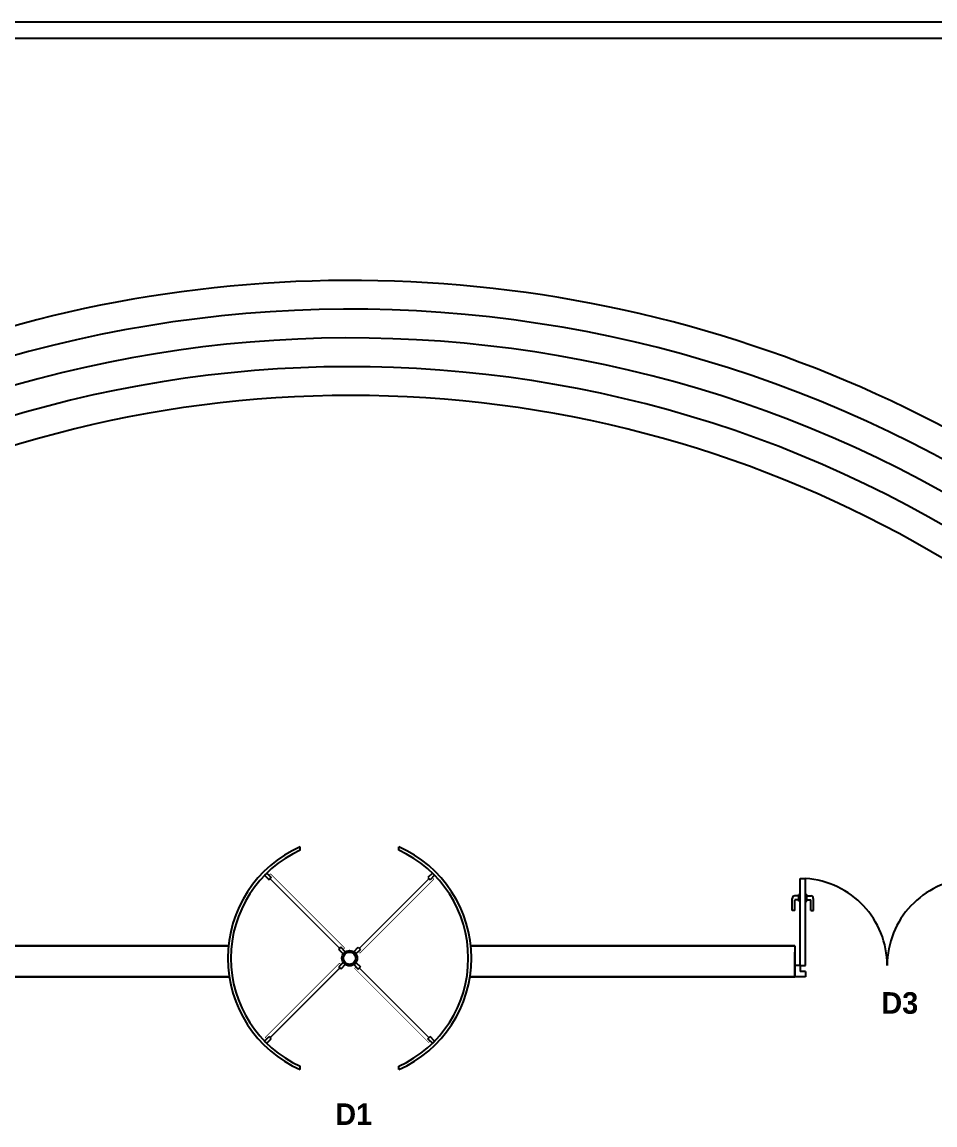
# Model space of a CAD drawing. Header units: inches. Extents: x 484217 to 497210, y -26946 to -21493.
# Drawn here: x 492017.2 to 492350.8, y -23404.5 to -23001.7 of the extents above; entities that cross this region are included whole.
import ezdxf

# ---------------------------------------------------------------- set-up
doc = ezdxf.new("R2010")
doc.units = ezdxf.units.IN
doc.header["$LTSCALE"] = 20
doc.header["$MEASUREMENT"] = 0
doc.linetypes.add('DASHED', pattern=[0.75, 0.5, -0.25])
for name, color, linetype in [('Grass', 90, 'Continuous'), ('I-WALL-FULL', 5, 'Continuous'), ('I-WALL-IN', 3, 'Continuous'), ('Parking', 7, 'Continuous')]:
    doc.layers.add(name, color=color, linetype=linetype)
doc.layers.add('I-ANNO-TEXT', color=7, linetype='Continuous', lineweight=18)
doc.styles.add('MICRO', font='')
doc.styles.get('MICRO').set_extended_font_data('MicrogrammaSSi', bold=True)

msp = doc.modelspace()

# ---------------------------------------------------------------- hatches: boundary and pattern name
at = {"layer": 'Grass'}
h = msp.add_hatch(dxfattribs=at)
h.set_pattern_fill('AR-SAND', color=256, scale=1.5)
h.set_pattern_definition([(37.5, (-238779.4595, 13222.049), (-0.094490037, 2.8902356535), [0, -2.28, 0, -2.55, 0, -2.4375]), (7.5, (-238779.4595, 13222.049), (2.654665058, 4.233219098), [0, -1.23, 0, -2.055, 0, -0.7875]), (327.5, (-238781.3045, 13222.049), (4.671212793, 0.00848858), [0, -0.75, 0, -2.7, 0, -3.525]), (317.5, (-238781.3045, 13222.049), (4.509189907, 1.316513347), [0, -0.375, 0, -1.77, 0, -2.025])])
edge = h.paths.add_edge_path()
edge.add_arc((492137.35, -23560.99), 464.89, 129.5789, 151.4911, ccw=False)
edge.add_line((491841.15, -23202.67), (491867.91, -23235.05))
edge.add_arc((492137.35, -23560.99), 422.89, 129.5789, 148.352)
edge.add_line((491777.35, -23339.1), (491728.83, -23339.1))
edge = h.paths.add_edge_path()
edge.add_arc((492137.35, -23560.99), 464.89, 28.5089, 50.4211)
edge.add_line((492433.55, -23202.67), (492406.79, -23235.05))
edge.add_arc((492137.35, -23560.99), 422.89, 31.648, 50.4211, ccw=False)
edge.add_line((492497.35, -23339.1), (492545.86, -23339.1))

# ---------------------------------------------------------------- linework, layer by layer
for p, q in [((492118.88, -23304.14, 6.93), (492118.88, -23302.9, 6.93)), ((492154.88, -23304.14, 6.93), (492154.88, -23302.9, 6.93)), ((492106.62, -23312.53, 6.93), (492105.82, -23313.33, 6.93)), ((492105.82, -23313.33, 6.93), (492107.45, -23314.96, 6.93)), ((492106.62, -23312.53, 6.93), (492108.25, -23314.16, 6.93)), ((492108.25, -23314.16, 6.93), (492107.45, -23314.96, 6.93)), ((492167.15, -23312.53, 6.93), (492165.52, -23314.16, 6.93)), ((492165.52, -23314.16, 6.93), (492166.32, -23314.96, 6.93)), ((492167.95, -23313.33, 6.93), (492166.32, -23314.96, 6.93)), ((492167.15, -23312.53, 6.93), (492167.95, -23313.33, 6.93)), ((492301.53, -23346.3, 6.93), (492301.53, -23314.48, 6.93)), ((492303.45, -23346.3, 6.93), (492303.45, -23314.48, 6.93)), ((492298.63, -23326.12, 6.93), (492298.63, -23321.78, 6.93)), ((492301.04, -23320.82, 6.93), (492299.6, -23320.82, 6.93)), ((492299.6, -23326.12, 6.93), (492299.6, -23322.27, 6.93)), ((492301.04, -23322.27, 6.93), (492299.6, -23322.27, 6.93)), ((492301.53, -23320.34, 6.93), (492301.04, -23320.34, 6.93)), ((492301.04, -23322.75, 6.93), (492301.04, -23320.34, 6.93)), ((492303.45, -23320.34, 6.93), (492303.94, -23320.34, 6.93)), ((492303.94, -23322.75, 6.93), (492303.94, -23320.34, 6.93)), ((492303.94, -23320.82, 6.93), (492305.38, -23320.82, 6.93)), ((492303.94, -23322.27, 6.93), (492305.38, -23322.27, 6.93)), ((492305.38, -23326.12, 6.93), (492305.38, -23322.27, 6.93)), ((492306.35, -23326.12, 6.93), (492306.35, -23321.78, 6.93)), ((492299.6, -23326.12, 6.93), (492298.63, -23326.12, 6.93)), ((492301.53, -23322.75, 6.93), (492301.04, -23322.75, 6.93)), ((492303.45, -23322.75, 6.93), (492303.94, -23322.75, 6.93)), ((492305.38, -23326.12, 6.93), (492306.35, -23326.12, 6.93)), ((492092.62, -23339.1, 6.93), (491974.17, -23339.1, 6.93)), ((491974.17, -23339.1, 2.7), (492092.62, -23339.1, 3.26)), ((492133.7, -23339.62, 6.93), (492132.91, -23340.42, 6.93)), ((492134.54, -23342.05, 6.93), (492132.91, -23340.42, 6.93)), ((492135.33, -23341.25, 6.93), (492133.7, -23339.62, 6.93)), ((492138.44, -23341.25, 6.93), (492140.07, -23339.62, 6.93)), ((492139.23, -23342.05, 6.93), (492140.86, -23340.42, 6.93)), ((492140.07, -23339.62, 6.93), (492140.86, -23340.42, 6.93)), ((492181.15, -23339.1, 3.67), (492299.6, -23339.1, 4.23)), ((492299.6, -23339.1, 6.93), (492181.15, -23339.1, 6.93)), ((492299.6, -23339.1, 6.93), (492299.6, -23350.35, 6.93)), ((492134.54, -23345.15, 6.93), (492132.91, -23346.78, 6.93)), ((492133.7, -23347.58, 6.93), (492132.91, -23346.78, 6.93)), ((492135.33, -23345.94, 6.93), (492133.7, -23347.58, 6.93)), ((492138.44, -23345.94, 6.93), (492140.07, -23347.58, 6.93)), ((492139.23, -23345.15, 6.93), (492140.86, -23346.78, 6.93)), ((492140.07, -23347.58, 6.93), (492140.86, -23346.78, 6.93)), ((492301.53, -23346.3, 6.93), (492299.6, -23346.3, 6.93)), ((492301.53, -23346.3, 6.93), (492301.53, -23348.42, 6.93)), ((492301.53, -23346.3, 6.93), (492301.53, -23348.42, 6.93)), ((492301.53, -23346.3, 6.93), (492303.45, -23346.3, 6.93)), ((491974.17, -23350.35, 6.93), (492092.9, -23350.35, 6.93)), ((492180.87, -23350.35, 6.93), (492299.6, -23350.35, 6.93)), ((492299.6, -23348.1, 6.93), (492299.6, -23348.1, 6.93)), ((492303.45, -23350.35, 6.93), (492299.6, -23350.35, 6.93)), ((492303.45, -23348.42, 6.93), (492301.53, -23348.42, 6.93)), ((492303.45, -23348.42, 6.93), (492303.45, -23350.35, 6.93)), ((492105.82, -23373.87, 6.93), (492107.45, -23372.24, 6.93)), ((492106.62, -23374.66, 6.93), (492105.82, -23373.87, 6.93)), ((492106.62, -23374.66, 6.93), (492108.25, -23373.03, 6.93)), ((492108.25, -23373.03, 6.93), (492107.45, -23372.24, 6.93)), ((492165.52, -23373.03, 6.93), (492166.32, -23372.24, 6.93)), ((492167.15, -23374.66, 6.93), (492165.52, -23373.03, 6.93)), ((492167.95, -23373.87, 6.93), (492166.32, -23372.24, 6.93)), ((492167.15, -23374.66, 6.93), (492167.95, -23373.87, 6.93)), ((492118.88, -23384.29, 6.93), (492118.88, -23383.06, 6.93)), ((492154.88, -23384.29, 6.93), (492154.88, -23383.06, 6.93))]:
    msp.add_line(p, q)
at = {"elevation": 6.93}
for points, const_width in [([(492107.43, -23313.35), (492107.99, -23312.79)], 0.225), ([(492133.31, -23340.02), (492107.85, -23314.56)], 0.45), ([(492135.08, -23339.88), (492107.99, -23312.79)], 0.225), ([(492140.46, -23340.02), (492165.92, -23314.56)], 0.45), ([(492167.13, -23314.14), (492167.69, -23314.7)], 0.225), ([(492140.6, -23341.79), (492167.69, -23314.7)], 0.225), ([(492134.52, -23340.44), (492135.08, -23339.88)], 0.225), ([(492140.05, -23341.23), (492140.6, -23341.79)], 0.225), ([(492133.17, -23345.41), (492106.08, -23372.49)], 0.225), ([(492133.72, -23345.96), (492133.17, -23345.41)], 0.225), ([(492139.25, -23346.76), (492138.69, -23347.32)], 0.225), ([(492133.31, -23347.18), (492107.85, -23372.63)], 0.45), ([(492138.69, -23347.32), (492165.78, -23374.4)], 0.225), ([(492140.46, -23347.18), (492165.92, -23372.63)], 0.45), ([(492106.64, -23373.05), (492106.08, -23372.49)], 0.225), ([(492166.34, -23373.85), (492165.78, -23374.4)], 0.225)]:
    msp.add_lwpolyline(points, dxfattribs=dict(at, const_width=const_width))
msp.add_lwpolyline([(492301.53, -23314.48), (492303.45, -23314.48)], dxfattribs=at)
for radius in [2.81, 2.25]:
    msp.add_circle((492136.88, -23343.6, 6.93), radius)
for centre, radius, start, end in [((492137.35, -23560.99, 6.93), 464.89, 28.5088, 123.6525), ((492137.35, -23560.99, 6.93), 454.39, 50.421, 123.5151), ((492137.35, -23560.99, 6.93), 443.89, 50.421, 123.3711), ((492137.35, -23560.99, 6.93), 433.39, 50.421, 123.2201), ((492137.35, -23560.99, 6.93), 422.89, 31.648, 148.352), ((492136.88, -23343.6, 6.93), 44.5, 113.8606, 246.1394), ((492136.88, -23343.6, 6.93), 43.37, 114.5196, 245.4804), ((492136.88, -23343.6, 6.93), 44.5, 293.8606, 66.1394), ((492136.88, -23343.6, 6.93), 43.37, 294.5196, 65.4804), ((492299.6, -23321.78, 6.93), 0.964, 90, 180), ((492305.38, -23321.78, 6.93), 0.964, 0, 90)]:
    msp.add_arc(centre, radius, start, end)
at = {"linetype": 'DASHED', "ltscale": 50}
for centre, start, end in [((492301.53, -23346.3, 6.93), 0, 86.5254), ((492365.17, -23346.3, 6.93), 93.4746, 180)]:
    msp.add_arc(centre, 31.82, start, end, dxfattribs=at)
at = {"layer": 'I-WALL-FULL'}
for p, q in [((492092.62, -23339.1, 6.93), (491974.17, -23339.1, 6.93)), ((492092.62, -23339.1, 6.93), (491974.17, -23339.1, 6.93)), ((492299.6, -23339.1, 6.93), (492181.15, -23339.1, 6.93)), ((492299.6, -23339.1, 6.93), (492181.15, -23339.1, 6.93)), ((492092.9, -23350.35, 6.93), (491970.32, -23350.35, 6.93)), ((492303.17, -23350.35, 6.93), (492180.87, -23350.35, 6.93))]:
    msp.add_line(p, q, dxfattribs=at)
at = {"layer": 'I-WALL-IN'}
msp.add_line((492299.6, -23350.35, 6.93), (492299.6, -23341.35, 6.93), dxfattribs=at)
at = {"layer": 'Parking'}
for p, q in [((493719.12, -23001.75), (490928.2, -23001.75)), ((493725.12, -23007.75), (490922.2, -23007.75))]:
    msp.add_line(p, q, dxfattribs=at)

# ---------------------------------------------------------------- texts
at = {"layer": 'I-ANNO-TEXT', "char_height": 7.875, "attachment_point": 1, "style": 'MICRO'}
for s, insert in [('{\\fBahnschrift Light|b1|i0|c0|p34;D3}', (492331.21, -23356, 6.93)), ('{\\fBahnschrift Light|b1|i0|c0|p34;D1}', (492131.66, -23396.61, 6.93))]:
    msp.add_mtext_dynamic_manual_height_columns(s, width=7.4099, gutter_width=1.5, heights=[0], dxfattribs=dict(at, insert=insert))

doc.saveas('drawing.dxf')
